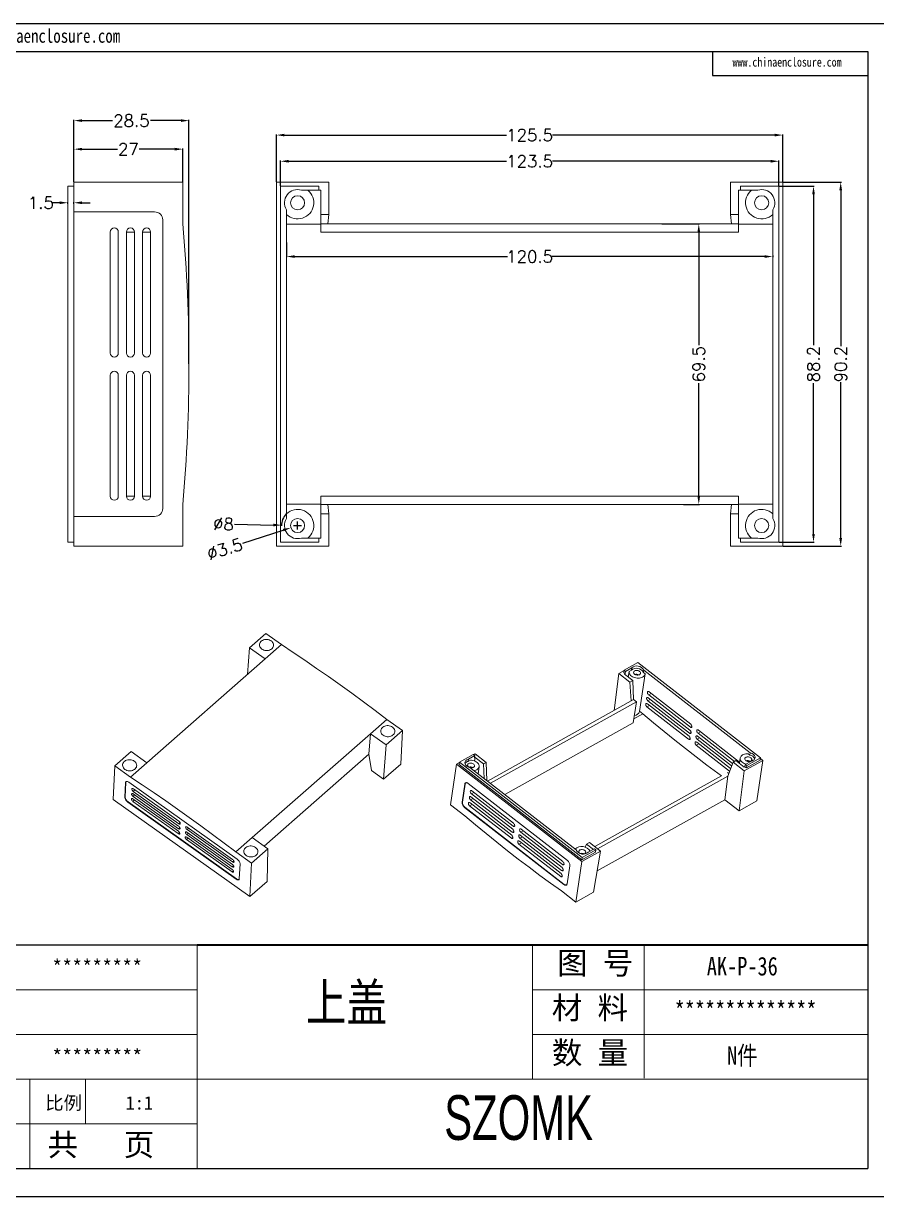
# Model space of a CAD drawing. Header units: inches. Extents: x 918 to 1974, y 1101 to 1392.
# Drawn here: x 1556.2 to 1767.6, y 1101 to 1391.8 of the extents above; entities that cross this region are included whole.
import ezdxf

# ---------------------------------------------------------------- set-up
doc = ezdxf.new("R2010")
doc.units = ezdxf.units.IN
doc.layers.add('文字', color=81, linetype='Continuous')
doc.layers.add('粗实线', color=7, linetype='Continuous', lineweight=30)
doc.layers.add('细实线', color=3, linetype='Continuous', lineweight=9)
doc.styles.get("Standard").update_dxf_attribs({"font": 'txt', "bigfont": 'gbcbig.shx'})
doc.styles.add('宋体', font='', dxfattribs={"width": 0.8, "height": 3.5})
doc.styles.add('长仿宋', font='', dxfattribs={"width": 0.7, "height": 4})
doc.styles.get('宋体').set_extended_font_data('SimSun')
doc.styles.get('长仿宋').set_extended_font_data('SimSun')
doc.dimstyles.new('3', dxfattribs={"dimtxt": 3, "dimasz": 2, "dimexe": 0.18, "dimexo": 0.0625, "dimgap": 0.2, "dimtad": 0, "dimzin": 12, "dimdsep": 46, "dimtxsty": 'Standard', "dimcen": 1, "dimclrd": 3, "dimclre": 3, "dimadec": 0, "dimazin": 0, "dimtfac": 1, "dimtofl": 0, "dimtmove": 0, "dimatfit": 3, "dimfxl": 0, "dimtolj": 1, "dimtzin": 0, "dimarcsym": 0})

# ---------------------------------------------------------------- blocks, each defined once
blk = doc.blocks.new('*D107')
at = {"color": 3, "lineweight": -2, "transparency": 16777216}
for p, q in [((1568.74, 1352.49), (1568.74, 1360.8)), ((1595.74, 1352.49), (1595.74, 1360.8)), ((1570.74, 1360.62), (1579.54, 1360.62)), ((1593.74, 1360.62), (1584.94, 1360.62))]:
    blk.add_line(p, q, dxfattribs=at)
at = {"color": 3, "transparency": 16777216}
for points in [[(1570.74, 1360.95), (1570.74, 1360.28), (1568.74, 1360.62)], [(1593.74, 1360.95), (1593.74, 1360.28), (1595.74, 1360.62)]]:
    blk.add_solid(points, dxfattribs=at)
at = {"layer": 'Defpoints', "color": 0, "transparency": 16777216}
for p in [(1568.74, 1360.62), (1568.74, 1352.43), (1595.74, 1352.43)]:
    blk.add_point(p, dxfattribs=at)
at = {"color": 0, "transparency": 16777216, "insert": (1582.24, 1360.62), "char_height": 3, "attachment_point": 5}
blk.add_mtext('\\A1;27', dxfattribs=at)
blk = doc.blocks.new('*D108')
at = {"color": 3, "lineweight": -2, "transparency": 16777216}
for p, q in [((1565.24, 1347.34), (1563.24, 1347.34)), ((1567.24, 1347.05), (1567.24, 1347.52)), ((1568.74, 1347.05), (1568.74, 1347.52)), ((1570.74, 1347.34), (1572.74, 1347.34))]:
    blk.add_line(p, q, dxfattribs=at)
at = {"color": 3, "transparency": 16777216}
for points in [[(1565.24, 1347.67), (1565.24, 1347), (1567.24, 1347.34)], [(1570.74, 1347.67), (1570.74, 1347), (1568.74, 1347.34)]]:
    blk.add_solid(points, dxfattribs=at)
at = {"layer": 'Defpoints', "color": 0, "transparency": 16777216}
for p in [(1567.24, 1347.34), (1567.24, 1346.99), (1568.74, 1346.99)]:
    blk.add_point(p, dxfattribs=at)
at = {"color": 0, "transparency": 16777216, "insert": (1560.54, 1347.34), "char_height": 3, "attachment_point": 5}
blk.add_mtext('\\A1;1.5', dxfattribs=at)
blk = doc.blocks.new('*D109')
at = {"color": 3, "lineweight": -2, "transparency": 16777216}
for p, q in [((1621.42, 1337.47), (1621.42, 1333.82)), ((1623.42, 1334), (1676.22, 1334)), ((1739.92, 1334), (1687.12, 1334)), ((1741.92, 1334.22), (1741.92, 1333.82))]:
    blk.add_line(p, q, dxfattribs=at)
at = {"color": 3, "transparency": 16777216}
for points in [[(1623.42, 1334.33), (1623.42, 1333.67), (1621.42, 1334)], [(1739.92, 1334.33), (1739.92, 1333.67), (1741.92, 1334)]]:
    blk.add_solid(points, dxfattribs=at)
at = {"layer": 'Defpoints', "color": 0, "transparency": 16777216}
for p in [(1621.42, 1337.53), (1741.92, 1334.28), (1741.92, 1334)]:
    blk.add_point(p, dxfattribs=at)
at = {"color": 0, "transparency": 16777216, "insert": (1681.67, 1334), "char_height": 3, "attachment_point": 5}
blk.add_mtext('\\A1;120.5', dxfattribs=at)
blk = doc.blocks.new('*D110')
at = {"color": 3, "lineweight": -2, "transparency": 16777216}
for p, q in [((1619.92, 1351.49), (1619.92, 1357.8)), ((1621.92, 1357.62), (1675.97, 1357.62)), ((1741.42, 1357.62), (1687.37, 1357.62)), ((1743.42, 1351.49), (1743.42, 1357.8))]:
    blk.add_line(p, q, dxfattribs=at)
at = {"color": 3, "transparency": 16777216}
for points in [[(1621.92, 1357.95), (1621.92, 1357.29), (1619.92, 1357.62)], [(1741.42, 1357.95), (1741.42, 1357.29), (1743.42, 1357.62)]]:
    blk.add_solid(points, dxfattribs=at)
at = {"layer": 'Defpoints', "color": 0, "transparency": 16777216}
for p in [(1743.42, 1357.62), (1619.92, 1351.43), (1743.42, 1351.43)]:
    blk.add_point(p, dxfattribs=at)
at = {"color": 0, "transparency": 16777216, "insert": (1681.67, 1357.62), "char_height": 3, "attachment_point": 5}
blk.add_mtext('\\A1;123.5', dxfattribs=at)
blk = doc.blocks.new('*D111')
at = {"color": 3, "lineweight": -2, "transparency": 16777216}
for p, q in [((1618.92, 1352.49), (1618.92, 1364.29)), ((1620.92, 1364.11), (1675.97, 1364.11)), ((1742.42, 1364.11), (1687.37, 1364.11)), ((1744.42, 1352.49), (1744.42, 1364.29))]:
    blk.add_line(p, q, dxfattribs=at)
at = {"color": 3, "transparency": 16777216}
for points in [[(1620.92, 1364.44), (1620.92, 1363.77), (1618.92, 1364.11)], [(1742.42, 1364.44), (1742.42, 1363.77), (1744.42, 1364.11)]]:
    blk.add_solid(points, dxfattribs=at)
at = {"layer": 'Defpoints', "color": 0, "transparency": 16777216}
for p in [(1618.92, 1364.11), (1618.92, 1352.43), (1744.42, 1352.43)]:
    blk.add_point(p, dxfattribs=at)
at = {"color": 0, "transparency": 16777216, "insert": (1681.67, 1364.11), "char_height": 3, "attachment_point": 5}
blk.add_mtext('\\A1;125.5', dxfattribs=at)
blk = doc.blocks.new('*D112')
at = {"color": 3, "lineweight": -2, "transparency": 16777216}
for p, q in [((1743.48, 1351.43), (1752.2, 1351.43)), ((1752.02, 1349.43), (1752.02, 1312.03)), ((1752.02, 1265.23), (1752.02, 1302.63)), ((1743.48, 1263.23), (1752.2, 1263.23))]:
    blk.add_line(p, q, dxfattribs=at)
at = {"color": 3, "transparency": 16777216}
for points in [[(1751.68, 1349.43), (1752.35, 1349.43), (1752.02, 1351.43)], [(1751.68, 1265.23), (1752.35, 1265.23), (1752.02, 1263.23)]]:
    blk.add_solid(points, dxfattribs=at)
at = {"layer": 'Defpoints', "color": 0, "transparency": 16777216}
for p in [(1743.42, 1351.43), (1743.42, 1263.23), (1752.02, 1263.23)]:
    blk.add_point(p, dxfattribs=at)
at = {"color": 0, "transparency": 16777216, "insert": (1752.02, 1307.33), "char_height": 3, "attachment_point": 5, "rotation": 90}
blk.add_mtext('\\A1;88.2', dxfattribs=at)
blk = doc.blocks.new('*D113')
at = {"color": 3, "lineweight": -2, "transparency": 16777216}
for p, q in [((1744.48, 1352.43), (1758.94, 1352.43)), ((1758.76, 1350.43), (1758.76, 1311.78)), ((1758.76, 1264.23), (1758.76, 1302.88)), ((1744.48, 1262.23), (1758.94, 1262.23))]:
    blk.add_line(p, q, dxfattribs=at)
at = {"color": 3, "transparency": 16777216}
for points in [[(1758.42, 1350.43), (1759.09, 1350.43), (1758.76, 1352.43)], [(1758.42, 1264.23), (1759.09, 1264.23), (1758.76, 1262.23)]]:
    blk.add_solid(points, dxfattribs=at)
at = {"layer": 'Defpoints', "color": 0, "transparency": 16777216}
for p in [(1744.42, 1352.43), (1758.76, 1352.43), (1744.42, 1262.23)]:
    blk.add_point(p, dxfattribs=at)
at = {"color": 0, "transparency": 16777216, "insert": (1758.76, 1307.33), "char_height": 3, "attachment_point": 5, "rotation": 90}
blk.add_mtext('\\A1;90.2', dxfattribs=at)
blk = doc.blocks.new('*D114')
at = {"color": 3, "lineweight": -2, "transparency": 16777216}
for p, q in [((1624.17, 1266.33), (1624.17, 1268.33)), ((1610.58, 1262.94), (1620.6, 1266.18)), ((1623.17, 1267.33), (1625.17, 1267.33))]:
    blk.add_line(p, q, dxfattribs=at)
at = {"color": 3, "transparency": 16777216}
blk.add_solid([(1620.5, 1266.49), (1620.7, 1265.86), (1622.5, 1266.79)], dxfattribs=at)
at = {"layer": 'Defpoints', "color": 0, "transparency": 16777216}
for p in [(1625.83, 1267.87), (1622.5, 1266.79)]:
    blk.add_point(p, dxfattribs=at)
at = {"color": 0, "transparency": 16777216, "insert": (1606.11, 1261.49), "char_height": 3, "attachment_point": 5, "rotation": 17.9098}
blk.add_mtext('\\A1;∅3.5', dxfattribs=at)
blk = doc.blocks.new('*D115')
at = {"color": 3, "lineweight": -2, "transparency": 16777216}
for p, q in [((1624.17, 1266.33), (1624.17, 1268.33)), ((1608.51, 1267.65), (1618.17, 1267.45)), ((1623.17, 1267.33), (1625.17, 1267.33))]:
    blk.add_line(p, q, dxfattribs=at)
blk.add_arc((1624.17, 1267.33), 4, 134.3278, 181.4037, dxfattribs=at)
at = {"color": 3, "transparency": 16777216}
blk.add_solid([(1618.18, 1267.79), (1618.16, 1267.12), (1620.17, 1267.41)], dxfattribs=at)
at = {"layer": 'Defpoints', "color": 0, "transparency": 16777216}
for p in [(1620.17, 1267.41), (1628.17, 1267.25)]:
    blk.add_point(p, dxfattribs=at)
at = {"color": 0, "transparency": 16777216, "insert": (1605.81, 1267.71), "char_height": 3, "attachment_point": 5, "rotation": 358.8254}
blk.add_mtext('\\A1;∅8', dxfattribs=at)
blk = doc.blocks.new('*D116')
at = {"color": 3, "lineweight": -2, "transparency": 16777216}
for p, q in [((1714.47, 1342.08), (1723.76, 1342.08)), ((1723.58, 1340.08), (1723.58, 1312.03)), ((1723.58, 1274.58), (1723.58, 1302.63)), ((1719.8, 1272.58), (1723.76, 1272.58))]:
    blk.add_line(p, q, dxfattribs=at)
at = {"color": 3, "transparency": 16777216}
for points in [[(1723.25, 1340.08), (1723.91, 1340.08), (1723.58, 1342.08)], [(1723.25, 1274.58), (1723.91, 1274.58), (1723.58, 1272.58)]]:
    blk.add_solid(points, dxfattribs=at)
at = {"layer": 'Defpoints', "color": 0, "transparency": 16777216}
for p in [(1714.41, 1342.08), (1723.58, 1342.08), (1719.74, 1272.58)]:
    blk.add_point(p, dxfattribs=at)
at = {"color": 0, "transparency": 16777216, "insert": (1723.58, 1307.33), "char_height": 3, "attachment_point": 5, "rotation": 90}
blk.add_mtext('\\A1;69.5', dxfattribs=at)
blk = doc.blocks.new('*D149')
at = {"color": 3, "lineweight": -2, "transparency": 16777216}
for p, q in [((1568.74, 1352.49), (1568.74, 1367.87)), ((1570.74, 1367.69), (1578.29, 1367.69)), ((1595.24, 1367.69), (1587.69, 1367.69)), ((1597.24, 1307.39), (1597.24, 1367.87))]:
    blk.add_line(p, q, dxfattribs=at)
at = {"color": 3, "transparency": 16777216}
for points in [[(1570.74, 1368.03), (1570.74, 1367.36), (1568.74, 1367.69)], [(1595.24, 1368.03), (1595.24, 1367.36), (1597.24, 1367.69)]]:
    blk.add_solid(points, dxfattribs=at)
at = {"layer": 'Defpoints', "color": 0, "transparency": 16777216}
for p in [(1568.74, 1367.69), (1568.74, 1352.43), (1597.24, 1307.33)]:
    blk.add_point(p, dxfattribs=at)
at = {"color": 0, "transparency": 16777216, "insert": (1582.99, 1367.69), "char_height": 3, "attachment_point": 5}
blk.add_mtext('\\A1;28.5', dxfattribs=at)

msp = doc.modelspace()

# ---------------------------------------------------------------- linework, layer by layer
for p, q in [((1361.166, 1391.774), (1772.388, 1391.774)), ((1371.807, 1384.851), (1765.465, 1384.851)), ((1727.004, 1384.851), (1727.004, 1378.841)), ((1765.465, 1384.851), (1765.465, 1107.934)), ((1727.004, 1378.841), (1765.465, 1378.841)), ((1599.315, 1163.317), (1516.24, 1163.317)), ((1371.807, 1107.934), (1765.465, 1107.934)), ((1361.166, 1101.011), (1772.388, 1101.011))]:
    msp.add_line(p, q)
at = {"color": 7, "linetype": 'Continuous', "lineweight": 15}
for p, q in [((1595.744, 1352.429), (1568.744, 1352.429)), ((1568.744, 1352.429), (1568.744, 1262.229)), ((1595.744, 1352.429), (1595.744, 1342.079)), ((1618.917, 1262.229), (1618.917, 1352.429)), ((1618.917, 1352.429), (1631.917, 1352.429)), ((1631.917, 1344.429), (1631.917, 1352.429)), ((1731.417, 1352.429), (1731.417, 1344.429)), ((1731.417, 1352.429), (1744.417, 1352.429)), ((1744.417, 1352.429), (1744.417, 1262.229)), ((1567.244, 1351.429), (1568.744, 1351.429)), ((1567.244, 1351.429), (1567.244, 1263.229)), ((1619.917, 1351.429), (1619.917, 1263.229)), ((1629.417, 1351.429), (1619.917, 1351.429)), ((1625.143, 1350.429), (1629.417, 1350.429)), ((1629.417, 1350.429), (1629.417, 1351.429)), ((1629.417, 1350.429), (1629.917, 1350.429)), ((1629.917, 1344.429), (1629.917, 1350.429)), ((1733.417, 1350.429), (1733.417, 1344.429)), ((1733.417, 1350.429), (1733.917, 1350.429)), ((1733.917, 1350.429), (1733.917, 1351.429)), ((1733.917, 1351.429), (1743.417, 1351.429)), ((1738.191, 1350.429), (1733.917, 1350.429)), ((1743.417, 1351.429), (1743.417, 1263.229)), ((1588.744, 1345.079), (1568.744, 1345.079)), ((1621.417, 1269.061), (1621.417, 1345.597)), ((1629.917, 1344.429), (1631.917, 1344.429)), ((1629.917, 1342.079), (1629.917, 1344.429)), ((1631.917, 1344.429), (1631.629, 1342.079)), ((1733.417, 1344.429), (1731.417, 1344.429)), ((1731.417, 1344.429), (1731.705, 1342.079)), ((1733.417, 1342.079), (1733.417, 1344.429)), ((1741.917, 1269.061), (1741.917, 1345.597)), ((1590.744, 1271.579), (1590.744, 1343.079)), ((1621.417, 1342.022), (1629.917, 1342.022)), ((1631.629, 1342.079), (1629.917, 1342.079)), ((1629.917, 1342.079), (1629.917, 1340.079)), ((1731.705, 1342.079), (1631.629, 1342.079)), ((1733.417, 1342.079), (1731.705, 1342.079)), ((1733.417, 1340.079), (1733.417, 1342.079)), ((1741.917, 1342.022), (1733.417, 1342.022)), ((1577.744, 1310.079), (1577.744, 1340.079)), ((1579.744, 1340.079), (1579.744, 1310.079)), ((1581.744, 1310.079), (1581.744, 1340.079)), ((1581.744, 1340.079), (1583.744, 1340.079)), ((1583.744, 1340.079), (1583.744, 1310.079)), ((1585.744, 1310.079), (1585.744, 1340.079)), ((1585.744, 1340.079), (1587.744, 1340.079)), ((1587.744, 1340.079), (1587.744, 1310.079)), ((1629.917, 1340.079), (1733.417, 1340.079)), ((1577.744, 1304.579), (1577.744, 1274.579)), ((1579.744, 1274.579), (1579.744, 1304.579)), ((1581.744, 1304.579), (1581.744, 1274.579)), ((1583.744, 1274.579), (1583.744, 1304.579)), ((1585.744, 1304.579), (1585.744, 1274.579)), ((1587.744, 1274.579), (1587.744, 1304.579)), ((1581.744, 1274.579), (1583.744, 1274.579)), ((1585.744, 1274.579), (1587.744, 1274.579)), ((1629.917, 1274.579), (1733.417, 1274.579)), ((1629.917, 1272.579), (1629.917, 1274.579)), ((1733.417, 1274.579), (1733.417, 1272.579)), ((1595.744, 1262.229), (1595.744, 1272.579)), ((1621.417, 1272.637), (1629.917, 1272.637)), ((1631.629, 1272.579), (1629.917, 1272.579)), ((1629.917, 1270.229), (1629.917, 1272.579)), ((1631.917, 1270.229), (1631.629, 1272.579)), ((1731.705, 1272.579), (1631.629, 1272.579)), ((1731.417, 1270.229), (1731.705, 1272.579)), ((1733.417, 1272.579), (1731.705, 1272.579)), ((1741.917, 1272.637), (1733.417, 1272.637)), ((1733.417, 1270.229), (1733.417, 1272.579)), ((1568.744, 1269.579), (1588.744, 1269.579)), ((1629.917, 1270.229), (1631.917, 1270.229)), ((1629.917, 1270.229), (1629.917, 1264.229)), ((1631.917, 1270.229), (1631.917, 1262.229)), ((1733.417, 1270.229), (1731.417, 1270.229)), ((1731.417, 1262.229), (1731.417, 1270.229)), ((1733.417, 1264.229), (1733.417, 1270.229)), ((1567.244, 1263.229), (1568.744, 1263.229)), ((1595.744, 1262.229), (1568.744, 1262.229)), ((1631.917, 1262.229), (1618.917, 1262.229)), ((1619.917, 1263.229), (1629.417, 1263.229)), ((1629.417, 1264.229), (1625.143, 1264.229)), ((1629.417, 1263.229), (1629.417, 1264.229)), ((1629.917, 1264.229), (1629.417, 1264.229)), ((1744.417, 1262.229), (1731.417, 1262.229)), ((1733.917, 1264.229), (1733.417, 1264.229)), ((1733.917, 1264.229), (1738.191, 1264.229)), ((1733.917, 1263.229), (1733.917, 1264.229)), ((1743.417, 1263.229), (1733.917, 1263.229)), ((1612.234, 1237.037), (1616.289, 1240.6)), ((1616.289, 1240.6), (1620.175, 1237.837)), ((1611.738, 1230.423), (1612.234, 1237.037)), ((1616.121, 1234.274), (1612.234, 1237.037)), ((1620.175, 1237.837), (1616.121, 1234.274)), ((1616.121, 1234.274), (1586.841, 1208.545)), ((1708.488, 1233.342), (1705.084, 1231.44)), ((1738.864, 1209.734), (1708.488, 1233.342)), ((1703.761, 1230.649), (1702.624, 1221.499)), ((1703.761, 1230.649), (1705.076, 1231.384)), ((1706.517, 1228.508), (1703.761, 1230.649)), ((1705.084, 1231.44), (1705.002, 1230.882)), ((1705.002, 1230.882), (1705.346, 1230.615)), ((1705.084, 1231.44), (1705.428, 1231.172)), ((1705.167, 1230.514), (1705.346, 1230.615)), ((1707.233, 1228.908), (1705.167, 1230.514)), ((1705.428, 1231.172), (1705.346, 1230.615)), ((1705.428, 1231.172), (1706.96, 1232.028)), ((1706.316, 1231.129), (1706.116, 1229.777)), ((1706.877, 1231.47), (1706.321, 1231.16)), ((1706.877, 1231.47), (1706.96, 1232.028)), ((1708.899, 1221.248), (1710.273, 1230.544)), ((1709.959, 1231.481), (1709.876, 1230.923)), ((1710.28, 1230.609), (1709.876, 1230.923)), ((1709.959, 1231.481), (1736.318, 1210.995)), ((1707.233, 1228.908), (1706.517, 1228.508)), ((1706.517, 1228.508), (1706.825, 1223.846)), ((1707.233, 1228.908), (1707.438, 1224.189)), ((1706.825, 1223.846), (1707.438, 1224.189)), ((1707.438, 1224.189), (1708.127, 1223.654)), ((1711.062, 1224.612), (1721.394, 1216.582)), ((1721.504, 1217.326), (1711.172, 1225.356)), ((1711.282, 1226.1), (1721.614, 1218.07)), ((1671.259, 1203.97), (1706.825, 1223.846)), ((1708.127, 1223.654), (1671.948, 1203.434)), ((1708.127, 1223.654), (1707.351, 1218.408)), ((1708.908, 1221.312), (1709.734, 1220.67)), ((1721.064, 1214.351), (1710.732, 1222.381)), ((1710.842, 1223.125), (1721.174, 1215.095)), ((1721.284, 1215.839), (1710.952, 1223.869)), ((1646.27, 1219.283), (1642.215, 1215.72)), ((1650.156, 1216.52), (1646.27, 1219.283)), ((1707.351, 1218.408), (1675.55, 1200.635)), ((1709.734, 1220.67), (1707.501, 1219.423)), ((1642.215, 1215.72), (1612.936, 1189.992)), ((1641.837, 1210.675), (1642.215, 1215.72)), ((1642.215, 1215.72), (1646.102, 1212.957)), ((1646.102, 1212.957), (1650.156, 1216.52)), ((1650.156, 1216.52), (1649.75, 1208.211)), ((1723.398, 1215.854), (1732.42, 1208.843)), ((1733.713, 1208.667), (1723.508, 1216.598)), ((1645.462, 1204.443), (1646.102, 1212.957)), ((1722.959, 1212.879), (1731.226, 1206.454)), ((1731.472, 1207.092), (1723.068, 1213.623)), ((1723.178, 1214.367), (1731.718, 1207.73)), ((1731.963, 1208.368), (1723.288, 1215.11)), ((1582.955, 1211.308), (1578.9, 1207.745)), ((1586.841, 1208.545), (1582.955, 1211.308)), ((1615.901, 1187.884), (1641.837, 1210.675)), ((1642.458, 1206.578), (1641.837, 1210.675)), ((1664.31, 1208.652), (1667.714, 1210.554)), ((1668.058, 1210.287), (1666.527, 1209.431)), ((1667.714, 1210.554), (1668.058, 1210.287)), ((1667.752, 1210.524), (1668.183, 1210.765)), ((1668.058, 1210.287), (1667.976, 1209.729)), ((1667.976, 1209.729), (1668.155, 1209.829)), ((1668.028, 1208.971), (1668.155, 1209.829)), ((1668.155, 1209.829), (1670.221, 1208.223)), ((1668.183, 1210.765), (1670.938, 1208.624)), ((1733.868, 1209.716), (1733.668, 1208.364)), ((1735.46, 1207.832), (1738.864, 1209.734)), ((1736.235, 1210.437), (1735.831, 1210.751)), ((1736.318, 1210.995), (1736.235, 1210.437)), ((1738.864, 1209.734), (1738.781, 1209.177)), ((1738.845, 1209.606), (1739.484, 1209.109)), ((1578.9, 1207.745), (1578.494, 1199.435)), ((1578.9, 1207.745), (1582.786, 1204.982)), ((1582.786, 1204.982), (1586.841, 1208.545)), ((1645.462, 1204.443), (1649.75, 1208.211)), ((1662.041, 1198.122), (1663.525, 1208.162)), ((1663.525, 1208.162), (1664.302, 1208.596)), ((1694.59, 1184.019), (1663.525, 1208.162)), ((1664.31, 1208.652), (1664.228, 1208.094)), ((1694.604, 1184.487), (1664.228, 1208.094)), ((1694.686, 1185.044), (1664.31, 1208.652)), ((1666.444, 1208.873), (1666.527, 1209.431)), ((1667, 1209.184), (1666.444, 1208.873)), ((1666.856, 1207.392), (1693.215, 1186.906)), ((1668.884, 1205.816), (1669.141, 1207.556)), ((1670.221, 1208.223), (1670.938, 1208.624)), ((1670.221, 1208.223), (1670.376, 1204.656)), ((1670.938, 1208.624), (1671.033, 1204.145)), ((1732.071, 1208.648), (1730.76, 1205.244)), ((1732.788, 1209.048), (1732.071, 1208.648)), ((1732.071, 1208.648), (1734.826, 1206.506)), ((1732.788, 1209.048), (1734.854, 1207.442)), ((1739.484, 1209.109), (1734.826, 1206.506)), ((1735.033, 1207.542), (1734.854, 1207.442)), ((1735.116, 1208.1), (1735.033, 1207.542)), ((1735.033, 1207.542), (1735.377, 1207.274)), ((1736.647, 1208.956), (1735.116, 1208.1)), ((1735.116, 1208.1), (1735.46, 1207.832)), ((1735.377, 1207.274), (1738.781, 1209.177)), ((1735.46, 1207.832), (1735.377, 1207.274)), ((1738, 1199.07), (1739.484, 1209.109)), ((1642.458, 1206.578), (1645.462, 1204.443)), ((1729.2, 1205.292), (1697.803, 1187.745)), ((1698.491, 1187.21), (1730.76, 1205.244)), ((1730.76, 1205.244), (1730.031, 1199.379)), ((1731.003, 1205.875), (1730.685, 1206.122)), ((1734.826, 1206.506), (1733.595, 1196.608)), ((1581.555, 1203.629), (1581.374, 1199.935)), ((1581.62, 1203.687), (1581.44, 1199.993)), ((1581.62, 1203.687), (1581.555, 1203.629)), ((1609.181, 1184.623), (1582.336, 1203.71)), ((1594.717, 1193.42), (1583.453, 1201.429)), ((1583.483, 1202.044), (1594.747, 1194.035)), ((1665.617, 1203.22), (1664.957, 1198.758)), ((1665.688, 1203.26), (1665.029, 1198.798)), ((1665.688, 1203.26), (1665.617, 1203.22)), ((1691.04, 1184.29), (1666.415, 1203.428)), ((1677.687, 1193.52), (1667.355, 1201.55)), ((1578.494, 1199.435), (1612.361, 1175.356)), ((1581.44, 1199.993), (1581.374, 1199.935)), ((1582.161, 1198.844), (1582.095, 1198.786)), ((1582.095, 1198.786), (1608.941, 1179.699)), ((1582.161, 1198.844), (1609.007, 1179.756)), ((1594.596, 1190.958), (1583.332, 1198.966)), ((1583.362, 1199.582), (1594.626, 1191.573)), ((1594.657, 1192.189), (1583.393, 1200.198)), ((1583.423, 1200.813), (1594.687, 1192.804)), ((1662.041, 1198.122), (1665.605, 1195.352)), ((1665.029, 1198.798), (1664.957, 1198.758)), ((1677.247, 1190.545), (1666.916, 1198.575)), ((1667.025, 1199.319), (1677.357, 1191.289)), ((1677.467, 1192.033), (1667.135, 1200.062)), ((1667.245, 1200.806), (1677.577, 1192.776)), ((1730.031, 1199.379), (1698.408, 1181.705)), ((1730.031, 1199.379), (1733.595, 1196.608)), ((1733.595, 1196.608), (1738, 1199.07)), ((1665.607, 1197.519), (1665.536, 1197.479)), ((1665.536, 1197.479), (1690.16, 1178.341)), ((1665.607, 1197.519), (1690.232, 1178.381)), ((1666.806, 1197.831), (1677.138, 1189.802)), ((1608.076, 1184.558), (1596.812, 1192.567)), ((1596.661, 1189.489), (1607.925, 1181.481)), ((1607.956, 1182.096), (1596.692, 1190.105)), ((1596.722, 1190.72), (1607.986, 1182.712)), ((1608.016, 1183.327), (1596.752, 1191.336)), ((1596.782, 1191.952), (1608.046, 1183.943)), ((1608.881, 1186.429), (1612.936, 1189.992)), ((1612.936, 1189.992), (1616.822, 1187.229)), ((1689.584, 1181.787), (1679.252, 1189.817)), ((1679.362, 1190.56), (1689.693, 1182.531)), ((1689.803, 1183.274), (1679.471, 1191.304)), ((1679.581, 1192.048), (1689.913, 1184.018)), ((1612.767, 1183.666), (1608.881, 1186.429)), ((1616.822, 1187.229), (1612.767, 1183.666)), ((1616.822, 1187.229), (1616.649, 1179.124)), ((1689.364, 1180.3), (1679.032, 1188.329)), ((1679.142, 1189.073), (1689.474, 1181.043)), ((1699.247, 1186.622), (1694.59, 1184.019)), ((1698.007, 1186.389), (1694.604, 1184.487)), ((1698.09, 1186.947), (1694.686, 1185.044)), ((1695.465, 1187.602), (1695.776, 1188.363)), ((1695.776, 1188.363), (1696.492, 1188.763)), ((1697.459, 1187.054), (1695.776, 1188.363)), ((1696.214, 1186.359), (1697.745, 1187.214)), ((1699.247, 1186.622), (1696.492, 1188.763)), ((1697.51, 1176.441), (1699.247, 1186.622)), ((1697.745, 1187.214), (1698.09, 1186.947)), ((1698.09, 1186.947), (1698.007, 1186.389)), ((1609.722, 1179.78), (1609.902, 1183.473)), ((1612.767, 1183.666), (1612.361, 1175.356)), ((1693.106, 1173.979), (1694.59, 1184.019)), ((1694.686, 1185.044), (1694.604, 1184.487)), ((1690.959, 1178.549), (1691.619, 1183.011)), ((1609.007, 1179.756), (1608.941, 1179.699)), ((1612.361, 1175.356), (1616.649, 1179.124)), ((1690.232, 1178.381), (1690.16, 1178.341)), ((1693.106, 1173.979), (1689.541, 1176.75)), ((1697.51, 1176.441), (1693.106, 1173.979))]:
    msp.add_line(p, q, dxfattribs=at)
at = {"color": 8, "linetype": 'Continuous', "lineweight": 15}
for p, q in [((1710.952, 1223.869), (1711.573, 1224.215)), ((1711.172, 1225.356), (1711.793, 1225.703)), ((1710.732, 1222.381), (1711.353, 1222.728)), ((1721.284, 1215.839), (1721.685, 1216.063)), ((1721.504, 1217.326), (1721.905, 1217.55)), ((1723.398, 1215.854), (1724.019, 1216.201)), ((1721.064, 1214.351), (1721.465, 1214.575)), ((1722.959, 1212.879), (1723.579, 1213.226)), ((1723.178, 1214.367), (1723.799, 1214.713)), ((1583.853, 1201.781), (1583.453, 1201.429)), ((1667.866, 1201.153), (1667.245, 1200.806)), ((1583.733, 1199.318), (1583.332, 1198.966)), ((1583.793, 1200.55), (1583.393, 1200.198)), ((1667.426, 1198.178), (1666.806, 1197.831)), ((1667.646, 1199.666), (1667.025, 1199.319)), ((1594.979, 1192.472), (1594.657, 1192.189)), ((1595.039, 1193.703), (1594.717, 1193.42)), ((1597.182, 1192.304), (1596.782, 1191.952)), ((1677.978, 1193), (1677.577, 1192.776)), ((1594.919, 1191.241), (1594.596, 1190.958)), ((1597.062, 1189.841), (1596.661, 1189.489)), ((1597.122, 1191.073), (1596.722, 1190.72)), ((1677.538, 1190.025), (1677.138, 1189.802)), ((1677.758, 1191.513), (1677.357, 1191.289)), ((1679.872, 1190.164), (1679.252, 1189.817)), ((1680.092, 1191.651), (1679.471, 1191.304)), ((1679.652, 1188.676), (1679.032, 1188.329)), ((1608.368, 1184.226), (1608.046, 1183.943)), ((1690.204, 1183.498), (1689.803, 1183.274)), ((1608.248, 1181.764), (1607.925, 1181.481)), ((1608.308, 1182.995), (1607.986, 1182.712)), ((1689.764, 1180.523), (1689.364, 1180.3)), ((1689.984, 1182.011), (1689.584, 1181.787))]:
    msp.add_line(p, q, dxfattribs=at)
at = {"color": 7, "linetype": 'Continuous', "lineweight": 15, "flags": 128}
for points in [[(1615.318, 1236.702), (1615.55, 1236.563), (1615.807, 1236.454), (1616.083, 1236.38), (1616.369, 1236.342), (1616.657, 1236.342), (1616.941, 1236.38), (1617.212, 1236.454), (1617.463, 1236.562), (1617.687, 1236.702), (1617.877, 1236.87), (1618.03, 1237.06), (1618.14, 1237.269), (1618.204, 1237.49), (1618.221, 1237.717), (1618.191, 1237.944), (1618.113, 1238.164), (1617.991, 1238.373), (1617.827, 1238.564), (1617.627, 1238.731), (1617.395, 1238.871), (1617.138, 1238.98), (1616.862, 1239.054), (1616.576, 1239.091), (1616.287, 1239.091), (1616.004, 1239.054), (1615.733, 1238.98), (1615.482, 1238.872), (1615.258, 1238.732), (1615.067, 1238.564), (1614.915, 1238.374), (1614.805, 1238.165), (1614.741, 1237.944), (1614.724, 1237.717), (1614.754, 1237.49), (1614.832, 1237.269), (1614.954, 1237.061), (1615.117, 1236.87), (1615.318, 1236.702)], [(1620.175, 1237.837), (1623.078, 1235.899), (1625.982, 1233.929), (1628.885, 1231.928), (1631.787, 1229.896), (1634.688, 1227.833), (1637.587, 1225.74), (1640.485, 1223.617), (1643.379, 1221.465), (1646.27, 1219.283)], [(1706.321, 1231.16), (1706.308, 1230.958), (1706.341, 1230.753), (1706.419, 1230.551), (1706.542, 1230.355), (1706.706, 1230.17), (1706.906, 1230.001), (1707.14, 1229.852), (1707.4, 1229.725), (1707.681, 1229.625), (1707.977, 1229.553), (1708.28, 1229.51), (1708.583, 1229.499), (1708.88, 1229.519), (1709.163, 1229.57), (1709.425, 1229.651), (1709.661, 1229.759), (1709.866, 1229.893), (1710.033, 1230.049), (1710.16, 1230.223), (1710.243, 1230.411), (1710.28, 1230.609)], [(1708.922, 1231.186), (1708.766, 1231.285), (1708.584, 1231.359), (1708.388, 1231.406), (1708.186, 1231.421), (1707.99, 1231.405), (1707.81, 1231.358), (1707.656, 1231.283), (1707.537, 1231.184), (1707.459, 1231.067), (1707.426, 1230.936), (1707.44, 1230.801), (1707.499, 1230.667), (1707.602, 1230.542), (1707.742, 1230.434), (1707.912, 1230.347), (1708.102, 1230.286), (1708.303, 1230.255), (1708.503, 1230.255), (1708.692, 1230.287), (1708.86, 1230.348), (1708.997, 1230.436), (1709.096, 1230.545), (1709.152, 1230.67), (1709.162, 1230.803), (1709.125, 1230.939), (1709.044, 1231.069), (1708.922, 1231.186)], [(1710.952, 1223.869), (1710.849, 1223.97), (1710.76, 1224.097), (1710.696, 1224.238), (1710.663, 1224.38), (1710.663, 1224.508), (1710.697, 1224.61), (1710.761, 1224.676), (1710.849, 1224.699), (1710.953, 1224.677), (1711.062, 1224.612)], [(1711.172, 1225.356), (1711.068, 1225.457), (1710.98, 1225.584), (1710.916, 1225.726), (1710.883, 1225.867), (1710.883, 1225.995), (1710.917, 1226.097), (1710.981, 1226.163), (1711.069, 1226.186), (1711.173, 1226.164), (1711.282, 1226.1)], [(1710.732, 1222.381), (1710.629, 1222.482), (1710.54, 1222.61), (1710.476, 1222.751), (1710.443, 1222.893), (1710.443, 1223.021), (1710.477, 1223.123), (1710.541, 1223.188), (1710.629, 1223.211), (1710.733, 1223.189), (1710.842, 1223.125)], [(1729.2, 1205.292), (1728.284, 1205.967), (1725.617, 1207.957), (1722.956, 1209.985), (1720.299, 1212.049), (1717.648, 1214.151), (1715.003, 1216.288), (1712.365, 1218.461), (1709.734, 1220.67)], [(1645.355, 1215.346), (1645.155, 1215.513), (1644.991, 1215.704), (1644.869, 1215.913), (1644.792, 1216.134), (1644.761, 1216.361), (1644.778, 1216.588), (1644.843, 1216.808), (1644.952, 1217.017), (1645.105, 1217.208), (1645.295, 1217.375), (1645.519, 1217.515), (1645.77, 1217.623), (1646.041, 1217.697), (1646.325, 1217.735), (1646.614, 1217.735), (1646.9, 1217.697), (1647.175, 1217.623), (1647.432, 1217.515), (1647.664, 1217.375), (1647.865, 1217.207), (1648.028, 1217.016), (1648.151, 1216.808), (1648.228, 1216.587), (1648.259, 1216.36), (1648.241, 1216.133), (1648.177, 1215.912), (1648.067, 1215.704), (1647.915, 1215.513), (1647.724, 1215.345), (1647.5, 1215.205), (1647.249, 1215.097), (1646.978, 1215.023), (1646.695, 1214.986), (1646.406, 1214.986), (1646.12, 1215.023), (1645.845, 1215.097), (1645.587, 1215.206), (1645.355, 1215.346)], [(1721.394, 1216.582), (1721.498, 1216.482), (1721.586, 1216.354), (1721.65, 1216.213), (1721.684, 1216.071), (1721.684, 1215.943), (1721.65, 1215.841), (1721.585, 1215.776), (1721.497, 1215.752), (1721.393, 1215.774), (1721.284, 1215.839)], [(1721.614, 1218.07), (1721.718, 1217.969), (1721.806, 1217.841), (1721.87, 1217.7), (1721.904, 1217.558), (1721.903, 1217.43), (1721.87, 1217.329), (1721.805, 1217.263), (1721.717, 1217.24), (1721.613, 1217.262), (1721.504, 1217.326)], [(1723.508, 1216.598), (1723.399, 1216.662), (1723.295, 1216.684), (1723.207, 1216.661), (1723.143, 1216.595), (1723.109, 1216.493), (1723.109, 1216.365), (1723.142, 1216.224), (1723.206, 1216.082), (1723.295, 1215.955), (1723.398, 1215.854)], [(1721.174, 1215.095), (1721.278, 1214.994), (1721.366, 1214.867), (1721.43, 1214.725), (1721.464, 1214.584), (1721.464, 1214.456), (1721.43, 1214.354), (1721.366, 1214.288), (1721.277, 1214.265), (1721.173, 1214.287), (1721.064, 1214.351)], [(1723.068, 1213.623), (1722.959, 1213.688), (1722.856, 1213.709), (1722.767, 1213.686), (1722.703, 1213.621), (1722.669, 1213.519), (1722.669, 1213.391), (1722.703, 1213.249), (1722.767, 1213.108), (1722.855, 1212.98), (1722.959, 1212.879)], [(1723.288, 1215.11), (1723.179, 1215.175), (1723.075, 1215.197), (1722.987, 1215.174), (1722.923, 1215.108), (1722.889, 1215.006), (1722.889, 1214.878), (1722.922, 1214.736), (1722.986, 1214.595), (1723.075, 1214.468), (1723.178, 1214.367)], [(1735.288, 1208.196), (1735.113, 1208.25), (1734.84, 1208.362), (1734.59, 1208.499), (1734.37, 1208.657), (1734.184, 1208.833), (1734.037, 1209.023), (1733.933, 1209.222), (1733.873, 1209.426), (1733.86, 1209.63), (1733.893, 1209.829), (1733.971, 1210.019), (1734.094, 1210.194), (1734.257, 1210.352), (1734.458, 1210.488), (1734.691, 1210.599), (1734.952, 1210.682), (1735.233, 1210.736), (1735.528, 1210.759), (1735.831, 1210.751)], [(1736.473, 1209.774), (1736.596, 1209.656), (1736.677, 1209.526), (1736.714, 1209.39), (1736.704, 1209.257), (1736.648, 1209.132), (1736.549, 1209.023), (1736.412, 1208.935), (1736.244, 1208.874), (1736.055, 1208.842), (1735.855, 1208.842), (1735.654, 1208.873), (1735.463, 1208.934), (1735.294, 1209.021), (1735.154, 1209.129), (1735.051, 1209.254), (1734.991, 1209.388), (1734.978, 1209.523), (1735.011, 1209.654), (1735.089, 1209.771), (1735.208, 1209.87), (1735.362, 1209.945), (1735.541, 1209.992), (1735.737, 1210.008), (1735.939, 1209.993), (1736.136, 1209.947), (1736.318, 1209.872), (1736.473, 1209.774)], [(1736.318, 1210.995), (1736.583, 1210.912), (1736.829, 1210.801), (1737.048, 1210.666), (1737.233, 1210.509), (1737.378, 1210.337), (1737.48, 1210.153), (1737.535, 1209.965), (1737.541, 1209.777), (1737.498, 1209.595), (1737.408, 1209.425), (1737.273, 1209.272), (1737.098, 1209.14), (1736.887, 1209.034), (1736.647, 1208.956)], [(1583.701, 1208.92), (1583.902, 1208.752), (1584.065, 1208.562), (1584.187, 1208.353), (1584.265, 1208.132), (1584.295, 1207.905), (1584.278, 1207.678), (1584.214, 1207.457), (1584.104, 1207.249), (1583.952, 1207.058), (1583.761, 1206.891), (1583.537, 1206.751), (1583.286, 1206.642), (1583.015, 1206.568), (1582.732, 1206.531), (1582.443, 1206.531), (1582.157, 1206.569), (1581.881, 1206.643), (1581.624, 1206.751), (1581.392, 1206.891), (1581.192, 1207.059), (1581.028, 1207.249), (1580.906, 1207.458), (1580.829, 1207.679), (1580.798, 1207.906), (1580.815, 1208.133), (1580.88, 1208.354), (1580.989, 1208.562), (1581.142, 1208.753), (1581.332, 1208.92), (1581.556, 1209.06), (1581.807, 1209.169), (1582.078, 1209.243), (1582.362, 1209.28), (1582.651, 1209.28), (1582.937, 1209.242), (1583.212, 1209.168), (1583.469, 1209.06), (1583.701, 1208.92)], [(1666.856, 1207.392), (1666.59, 1207.474), (1666.344, 1207.585), (1666.126, 1207.721), (1665.941, 1207.878), (1665.796, 1208.05), (1665.694, 1208.233), (1665.639, 1208.422), (1665.633, 1208.61), (1665.676, 1208.791), (1665.766, 1208.962), (1665.901, 1209.115), (1666.076, 1209.247), (1666.287, 1209.353), (1666.527, 1209.431)], [(1666.535, 1207.498), (1666.413, 1207.615), (1666.332, 1207.745), (1666.295, 1207.881), (1666.305, 1208.015), (1666.361, 1208.139), (1666.46, 1208.248), (1666.597, 1208.336), (1666.765, 1208.397), (1666.954, 1208.429), (1667.154, 1208.429), (1667.355, 1208.398), (1667.545, 1208.338), (1667.715, 1208.25), (1667.855, 1208.142), (1667.958, 1208.017), (1668.017, 1207.883), (1668.031, 1207.748), (1667.998, 1207.618), (1667.92, 1207.5), (1667.801, 1207.401), (1667.647, 1207.326), (1667.468, 1207.279), (1667.271, 1207.263), (1667.07, 1207.279), (1666.98, 1207.296)], [(1667, 1209.184), (1667.305, 1209.16), (1667.605, 1209.105), (1667.896, 1209.021), (1668.169, 1208.909), (1668.419, 1208.772), (1668.639, 1208.614), (1668.825, 1208.438), (1668.972, 1208.248), (1669.076, 1208.049), (1669.136, 1207.845), (1669.149, 1207.641), (1669.116, 1207.442), (1669.038, 1207.253), (1668.915, 1207.077), (1668.752, 1206.919), (1668.551, 1206.783), (1668.318, 1206.673), (1668.057, 1206.589), (1667.926, 1206.56)], [(1582.336, 1203.71), (1582.188, 1203.803), (1582.046, 1203.868), (1581.913, 1203.903), (1581.796, 1203.908), (1581.698, 1203.881), (1581.623, 1203.824), (1581.575, 1203.739), (1581.555, 1203.629)], [(1581.681, 1203.872), (1581.641, 1203.797), (1581.62, 1203.687)], [(1582.786, 1204.982), (1585.689, 1203.044), (1588.593, 1201.074), (1591.496, 1199.073), (1594.398, 1197.041), (1597.299, 1194.978), (1600.198, 1192.885), (1603.095, 1190.762), (1605.99, 1188.61), (1608.881, 1186.429)], [(1583.393, 1200.198), (1583.277, 1200.295), (1583.175, 1200.413), (1583.095, 1200.54), (1583.046, 1200.664), (1583.032, 1200.772), (1583.055, 1200.854), (1583.113, 1200.902), (1583.199, 1200.911), (1583.306, 1200.88), (1583.423, 1200.813)], [(1583.453, 1201.429), (1583.337, 1201.526), (1583.235, 1201.644), (1583.155, 1201.771), (1583.106, 1201.895), (1583.092, 1202.003), (1583.115, 1202.085), (1583.173, 1202.133), (1583.259, 1202.142), (1583.366, 1202.112), (1583.483, 1202.044)], [(1666.415, 1203.428), (1666.279, 1203.518), (1666.143, 1203.576), (1666.014, 1203.6), (1665.896, 1203.589), (1665.794, 1203.543), (1665.711, 1203.464), (1665.651, 1203.355), (1665.617, 1203.22)], [(1667.355, 1201.55), (1667.246, 1201.614), (1667.142, 1201.636), (1667.054, 1201.613), (1666.99, 1201.547), (1666.956, 1201.446), (1666.956, 1201.318), (1666.989, 1201.176), (1667.053, 1201.034), (1667.142, 1200.907), (1667.245, 1200.806)], [(1583.332, 1198.966), (1583.217, 1199.064), (1583.115, 1199.182), (1583.035, 1199.309), (1582.986, 1199.433), (1582.972, 1199.541), (1582.995, 1199.623), (1583.052, 1199.671), (1583.139, 1199.68), (1583.246, 1199.649), (1583.362, 1199.582)], [(1666.916, 1198.575), (1666.806, 1198.64), (1666.703, 1198.661), (1666.614, 1198.638), (1666.55, 1198.573), (1666.516, 1198.471), (1666.516, 1198.343), (1666.55, 1198.201), (1666.614, 1198.06), (1666.702, 1197.932), (1666.806, 1197.831)], [(1667.135, 1200.062), (1667.026, 1200.127), (1666.922, 1200.149), (1666.834, 1200.126), (1666.77, 1200.06), (1666.736, 1199.958), (1666.736, 1199.83), (1666.769, 1199.689), (1666.834, 1199.547), (1666.922, 1199.42), (1667.025, 1199.319)], [(1689.541, 1176.75), (1686.862, 1178.668), (1684.187, 1180.624), (1681.516, 1182.618), (1678.849, 1184.649), (1676.188, 1186.718), (1673.533, 1188.822), (1670.884, 1190.963), (1668.241, 1193.14), (1665.605, 1195.352)], [(1594.687, 1192.804), (1594.802, 1192.707), (1594.904, 1192.589), (1594.984, 1192.461), (1595.033, 1192.338), (1595.047, 1192.23), (1595.024, 1192.148), (1594.966, 1192.1), (1594.88, 1192.091), (1594.773, 1192.121), (1594.657, 1192.189)], [(1594.747, 1194.035), (1594.862, 1193.938), (1594.965, 1193.82), (1595.044, 1193.693), (1595.093, 1193.569), (1595.107, 1193.461), (1595.084, 1193.379), (1595.027, 1193.331), (1594.94, 1193.322), (1594.833, 1193.352), (1594.717, 1193.42)], [(1596.812, 1192.567), (1596.695, 1192.635), (1596.588, 1192.665), (1596.502, 1192.656), (1596.444, 1192.608), (1596.421, 1192.526), (1596.435, 1192.418), (1596.484, 1192.294), (1596.564, 1192.167), (1596.666, 1192.049), (1596.782, 1191.952)], [(1677.577, 1192.776), (1677.686, 1192.712), (1677.79, 1192.69), (1677.879, 1192.713), (1677.943, 1192.779), (1677.977, 1192.88), (1677.977, 1193.008), (1677.943, 1193.15), (1677.879, 1193.292), (1677.791, 1193.419), (1677.687, 1193.52)], [(1679.471, 1191.304), (1679.368, 1191.405), (1679.28, 1191.532), (1679.215, 1191.674), (1679.182, 1191.816), (1679.182, 1191.944), (1679.216, 1192.045), (1679.28, 1192.111), (1679.368, 1192.134), (1679.472, 1192.112), (1679.581, 1192.048)], [(1594.626, 1191.573), (1594.742, 1191.476), (1594.844, 1191.358), (1594.924, 1191.23), (1594.973, 1191.107), (1594.987, 1190.998), (1594.964, 1190.916), (1594.906, 1190.869), (1594.82, 1190.86), (1594.713, 1190.89), (1594.596, 1190.958)], [(1596.692, 1190.105), (1596.575, 1190.172), (1596.468, 1190.203), (1596.382, 1190.194), (1596.324, 1190.146), (1596.301, 1190.064), (1596.315, 1189.956), (1596.364, 1189.832), (1596.444, 1189.705), (1596.546, 1189.587), (1596.661, 1189.489)], [(1596.752, 1191.336), (1596.635, 1191.403), (1596.528, 1191.434), (1596.442, 1191.425), (1596.384, 1191.377), (1596.361, 1191.295), (1596.375, 1191.187), (1596.424, 1191.063), (1596.504, 1190.936), (1596.606, 1190.818), (1596.722, 1190.72)], [(1677.138, 1189.802), (1677.247, 1189.737), (1677.35, 1189.715), (1677.439, 1189.738), (1677.503, 1189.804), (1677.537, 1189.906), (1677.537, 1190.034), (1677.503, 1190.175), (1677.439, 1190.317), (1677.351, 1190.444), (1677.247, 1190.545)], [(1677.357, 1191.289), (1677.467, 1191.224), (1677.57, 1191.203), (1677.659, 1191.226), (1677.723, 1191.291), (1677.757, 1191.393), (1677.757, 1191.521), (1677.723, 1191.663), (1677.659, 1191.804), (1677.571, 1191.932), (1677.467, 1192.033)], [(1679.252, 1189.817), (1679.148, 1189.918), (1679.06, 1190.045), (1678.996, 1190.187), (1678.962, 1190.328), (1678.962, 1190.456), (1678.996, 1190.558), (1679.06, 1190.624), (1679.149, 1190.647), (1679.252, 1190.625), (1679.362, 1190.56)], [(1613.739, 1187.563), (1613.506, 1187.703), (1613.249, 1187.812), (1612.974, 1187.886), (1612.688, 1187.923), (1612.399, 1187.923), (1612.115, 1187.886), (1611.844, 1187.812), (1611.594, 1187.704), (1611.37, 1187.564), (1611.179, 1187.396), (1611.027, 1187.206), (1610.917, 1186.997), (1610.852, 1186.776), (1610.835, 1186.549), (1610.866, 1186.322), (1610.943, 1186.101), (1611.065, 1185.893), (1611.229, 1185.702), (1611.43, 1185.534), (1611.662, 1185.394), (1611.919, 1185.286), (1612.194, 1185.212), (1612.48, 1185.174), (1612.769, 1185.174), (1613.053, 1185.212), (1613.324, 1185.286), (1613.575, 1185.394), (1613.798, 1185.534), (1613.989, 1185.701), (1614.141, 1185.892), (1614.251, 1186.101), (1614.316, 1186.321), (1614.333, 1186.548), (1614.302, 1186.775), (1614.225, 1186.996), (1614.103, 1187.205), (1613.939, 1187.396), (1613.739, 1187.563)], [(1679.032, 1188.329), (1678.928, 1188.43), (1678.84, 1188.558), (1678.776, 1188.699), (1678.742, 1188.841), (1678.742, 1188.969), (1678.776, 1189.071), (1678.84, 1189.136), (1678.929, 1189.159), (1679.033, 1189.138), (1679.142, 1189.073)], [(1695.208, 1185.916), (1695.352, 1185.988), (1695.471, 1186.087), (1695.55, 1186.205), (1695.583, 1186.335), (1695.569, 1186.471), (1695.51, 1186.604), (1695.407, 1186.729), (1695.267, 1186.838), (1695.097, 1186.925), (1694.907, 1186.985), (1694.706, 1187.016), (1694.506, 1187.016), (1694.317, 1186.984), (1694.149, 1186.923), (1694.012, 1186.836), (1693.913, 1186.726), (1693.856, 1186.602), (1693.847, 1186.468), (1693.883, 1186.332), (1693.965, 1186.202), (1694.087, 1186.085), (1694.087, 1186.085)], [(1608.046, 1183.943), (1608.163, 1183.875), (1608.269, 1183.845), (1608.356, 1183.854), (1608.413, 1183.902), (1608.436, 1183.984), (1608.423, 1184.092), (1608.373, 1184.216), (1608.294, 1184.343), (1608.191, 1184.461), (1608.076, 1184.558)], [(1689.913, 1184.018), (1690.017, 1183.917), (1690.105, 1183.79), (1690.169, 1183.648), (1690.203, 1183.506), (1690.203, 1183.378), (1690.169, 1183.277), (1690.105, 1183.211), (1690.016, 1183.188), (1689.913, 1183.21), (1689.803, 1183.274)], [(1607.925, 1181.481), (1608.042, 1181.413), (1608.149, 1181.383), (1608.235, 1181.392), (1608.293, 1181.439), (1608.316, 1181.521), (1608.302, 1181.63), (1608.253, 1181.753), (1608.173, 1181.881), (1608.071, 1181.999), (1607.956, 1182.096)], [(1607.986, 1182.712), (1608.102, 1182.644), (1608.209, 1182.614), (1608.296, 1182.623), (1608.353, 1182.671), (1608.376, 1182.753), (1608.362, 1182.861), (1608.313, 1182.984), (1608.234, 1183.112), (1608.131, 1183.23), (1608.016, 1183.327)], [(1689.474, 1181.043), (1689.577, 1180.942), (1689.666, 1180.815), (1689.73, 1180.673), (1689.763, 1180.532), (1689.763, 1180.404), (1689.729, 1180.302), (1689.665, 1180.236), (1689.577, 1180.213), (1689.473, 1180.235), (1689.364, 1180.3)], [(1689.693, 1182.531), (1689.797, 1182.43), (1689.885, 1182.302), (1689.949, 1182.161), (1689.983, 1182.019), (1689.983, 1181.891), (1689.949, 1181.789), (1689.885, 1181.724), (1689.796, 1181.701), (1689.693, 1181.722), (1689.584, 1181.787)], [(1608.941, 1179.699), (1609.088, 1179.606), (1609.23, 1179.541), (1609.363, 1179.506), (1609.481, 1179.501), (1609.578, 1179.528), (1609.653, 1179.585), (1609.701, 1179.67), (1609.722, 1179.78)], [(1690.16, 1178.341), (1690.297, 1178.251), (1690.432, 1178.193), (1690.561, 1178.169), (1690.68, 1178.18), (1690.782, 1178.226), (1690.865, 1178.306), (1690.924, 1178.415), (1690.959, 1178.549)]]:
    msp.add_lwpolyline(points, dxfattribs=at)
at = {"color": 7, "linetype": 'Continuous', "lineweight": 15}
for centre in [(1624.167, 1347.329), (1739.167, 1347.329), (1624.167, 1267.329), (1739.167, 1267.329)]:
    msp.add_circle(centre, 1.75, dxfattribs=at)
for centre, radius, start, end in [((1624.167, 1347.329), 3.25, 72.52463, 212.20423), ((1624.167, 1347.329), 4, 226.56746, 50.80503), ((1739.167, 1347.329), 4, 129.19497, 313.43254), ((1739.167, 1347.329), 3.25, 327.79577, 107.47537), ((1588.744, 1343.079), 2, 0, 90), ((1578.744, 1340.079), 1, 0, 180), ((1582.744, 1340.079), 1, 0, 180), ((1586.744, 1340.079), 1, 0, 180), ((1193.974, 1307.329), 403.271, 355.05667, 4.94333), ((1578.744, 1310.079), 1, 180, 0), ((1582.744, 1310.079), 1, 180, 0), ((1586.744, 1310.079), 1, 180, 0), ((1578.744, 1304.579), 1, 0, 180), ((1582.744, 1304.579), 1, 0, 180), ((1586.744, 1304.579), 1, 0, 180), ((1578.744, 1274.579), 1, 180, 0), ((1582.744, 1274.579), 1, 180, 0), ((1586.744, 1274.579), 1, 180, 0), ((1588.744, 1271.579), 2, 270, 0), ((1624.167, 1267.329), 4, 309.19497, 133.43254), ((1739.167, 1267.329), 4, 46.56746, 230.80503), ((1624.167, 1267.329), 3.25, 147.79577, 287.47537), ((1739.167, 1267.329), 3.25, 252.52463, 32.20423), ((1708.163, 1230.023), 1.936, 27.71906, 131.59807), ((1708.245, 1230.58), 1.936, 27.71906, 131.59807), ((1708.062, 1229.26), 1.233, 57.26286, 105.91879), ((1707.553, 1221.642), 1.403, 272.84038, 343.69062), ((1736.034, 1208.953), 1.498, 20.29814, 82.26818), ((1666.672, 1207.66), 1.234, 100.62724, 145.66546), ((1666.929, 1206.269), 1.236, 57.30865, 104.63157), ((1735.613, 1207.847), 1.233, 57.26286, 105.91879), ((1666.147, 1203.219), 0.461, 129.41083, 174.95477), ((1582.966, 1200.133), 1.605, 187.08275, 237.10247), ((1583.032, 1200.191), 1.605, 187.08275, 237.10247), ((1666.474, 1198.674), 1.519, 176.82521, 231.87675), ((1666.545, 1198.714), 1.519, 176.82521, 231.87675), ((1694.567, 1185.435), 2.379, 29.2687, 134.13614), ((1694.929, 1187.806), 1.936, 207.71906, 311.59807), ((1608.31, 1183.276), 1.605, 7.08275, 57.10247), ((1690.102, 1183.096), 1.519, 356.82521, 51.87675), ((1694.48, 1184.852), 1.24, 58.59782, 104.58383), ((1609.465, 1180.206), 0.642, 224.45787, 287.82333), ((1690.636, 1178.781), 0.568, 224.65562, 285.95992)]:
    msp.add_arc(centre, radius, start, end, dxfattribs=at)
at = {"layer": '粗实线', "color": 7, "lineweight": 40}
msp.add_line((1765.465, 1163.317), (1599.315, 1163.317), dxfattribs=at)
at = {"layer": '细实线', "color": 7}
for p, q in [((1599.315, 1163.317), (1599.315, 1107.934)), ((1682.39, 1163.317), (1682.39, 1130.087)), ((1710.081, 1163.317), (1710.081, 1130.32)), ((1599.315, 1152.241), (1516.24, 1152.241)), ((1765.465, 1152.241), (1682.39, 1152.241)), ((1599.315, 1141.164), (1516.24, 1141.164)), ((1765.465, 1141.164), (1682.39, 1141.164)), ((1765.465, 1130.087), (1516.24, 1130.087)), ((1557.777, 1130.087), (1557.777, 1107.934)), ((1571.623, 1130.087), (1571.623, 1119.011)), ((1599.315, 1119.011), (1516.24, 1119.011))]:
    msp.add_line(p, q, dxfattribs=at)

# ---------------------------------------------------------------- texts
at = {"char_height": 3.64275, "width": 2070.3594, "attachment_point": 1}
for insert in [(1563.361, 1159.705), (1563.361, 1137.552)]:
    msp.add_mtext('{\\fSimHei|b0|i0|c134|p49;*********}', dxfattribs=dict(at, insert=insert))
at = {"layer": '文字', "color": 0, "attachment_point": 1, "style": '宋体'}
for s, insert, char_height, width in [('www.chinaenclosure.com', (1539.69, 1390.378), 3.38454, 59.46312), ('www.chinaenclosure.com', (1731.959, 1383.329), 2.25636, 39.64208), ('{\\H1.111x;AK-P-36}', (1725.579, 1160.424), 4.15375, 48.02206), ('上盖', (1626.203, 1153.755), 9.2306, 118.00943), ('{\\H1.111x;**************}', (1717.59, 1149.347), 4.15375, 48.02206), ('{\\H1.111x;N件}', (1730.604, 1138.271), 4.15375, 48.02206)]:
    msp.add_mtext(s, dxfattribs=dict(at, insert=insert, char_height=char_height, width=width))
at = {"layer": '粗实线', "insert": (1660.506, 1126.121), "char_height": 11.07668, "width": 124.21397, "attachment_point": 1, "style": '长仿宋'}
msp.add_mtext('{\\fSTXinwei|b0|i0|c134|p2;SZOMK}', dxfattribs=at)
at = {"layer": '细实线', "color": 7, "attachment_point": 1}
for s, insert, char_height, width in [('{\\fSimSun|b0|i0|c134|p54;图 号}', (1688.48, 1161.636), 5.53834, 27.69169), ('{\\fSimSun|b0|i0|c134|p54;材 料   }', (1687.167, 1150.559), 5.53834, 27.69169), ('{\\fSimSun|b0|i0|c134|p54;数 量}', (1687.194, 1139.428), 5.53834, 25.02291), ('{\\fSimSun|b0|i0|c134|p54;比例}', (1561.654, 1125.892), 3.323, 14.58695), ('{\\fSimSun|b0|i0|c134|p54;1:1}', (1581.557, 1125.892), 3.323, 14.58695), ('{\\fSimSun|b0|i0|c134|p54; 共   页}', (1558.455, 1116.636), 5.53834, 41.53754)]:
    msp.add_mtext(s, dxfattribs=dict(at, insert=insert, char_height=char_height, width=width))

# ---------------------------------------------------------------- dimensions: what is measured, and where the dimension line sits
for base, p1, p2, picture, middle in [((1568.744, 1367.693), (1597.244, 1307.329), (1568.744, 1352.429), '*D149', (1582.994, 1367.693)), ((1618.917, 1364.108), (1744.417, 1352.429), (1618.917, 1352.429), '*D111', (1681.667, 1364.108)), ((1568.744, 1360.616), (1595.744, 1352.429), (1568.744, 1352.429), '*D107', (1582.244, 1360.616)), ((1743.417, 1357.62), (1619.917, 1351.429), (1743.417, 1351.429), '*D110', (1681.667, 1357.62)), ((1567.244, 1347.338), (1568.744, 1346.992), (1567.244, 1346.992), '*D108', (1560.544, 1347.338)), ((1741.917, 1334.001), (1621.417, 1337.534), (1741.917, 1334.281), '*D109', (1681.667, 1334.001))]:
    dim = msp.add_linear_dim(base=base, p1=p1, p2=p2, dimstyle='3')
    dim.commit()
    dim.dimension.update_dxf_attribs({"geometry": picture, "text_midpoint": middle})
for base, p1, p2, picture, middle in [((1758.755, 1352.429), (1744.417, 1262.229), (1744.417, 1352.429), '*D113', (1758.755, 1307.329)), ((1752.015, 1263.229), (1743.417, 1351.429), (1743.417, 1263.229), '*D112', (1752.015, 1307.329)), ((1723.581, 1342.079), (1719.741, 1272.579), (1714.412, 1342.079), '*D116', (1723.581, 1307.329))]:
    dim = msp.add_linear_dim(base=base, p1=p1, p2=p2, angle=90, dimstyle='3')
    dim.commit()
    dim.dimension.update_dxf_attribs({"geometry": picture, "text_midpoint": middle})
for p1, p2, picture, middle in [((1625.832, 1267.868), (1622.502, 1266.791), '*D114', (1606.108, 1261.493)), ((1628.166, 1267.247), (1620.168, 1267.411), '*D115', (1605.81, 1267.706))]:
    dim = msp.add_diameter_dim_2p(p1=p1, p2=p2, dimstyle='3')
    dim.commit()
    dim.dimension.update_dxf_attribs({"geometry": picture, "text_midpoint": middle, "dimtype": 163})

doc.saveas('drawing.dxf')
